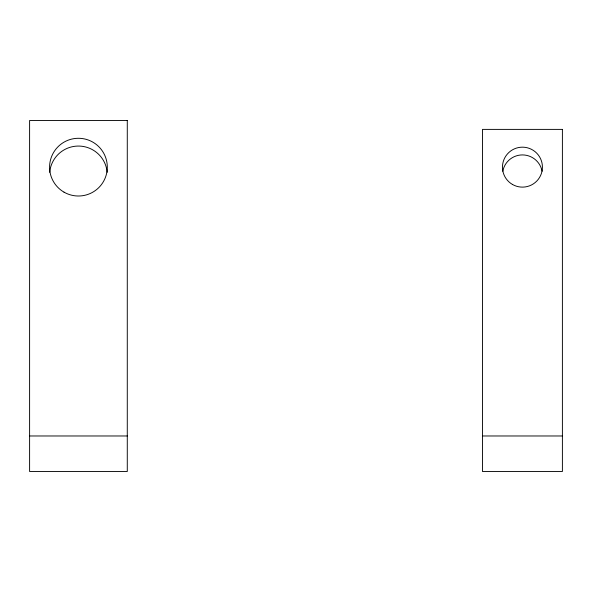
<?xml version="1.0" encoding="UTF-8"?>
<svg xmlns="http://www.w3.org/2000/svg" width="592" height="592" viewBox="0 0 592 592"><rect width="100%" height="100%" fill="white"/><g stroke="black" fill="none" stroke-linecap="round" stroke-linejoin="round"><path stroke-width="0.89" d="M29.6 435.978L127.28 435.978M482.48 435.978L562.4 435.978M49.698 172.309A28.86 28.86 0 0 1 107.182 172.309M502.793 171.266A19.98 19.98 0 0 1 542.087 171.266M127.28 120.502L29.6 120.502L29.6 471.498L127.28 471.498L127.28 120.502M562.4 129.389L482.48 129.389L482.48 471.498L562.4 471.498L562.4 129.389M64.01 192.148A28.867 28.867 0 0 0 107.307 167.151A28.867 28.867 0 0 0 64.01 142.154A28.867 28.867 0 0 0 64.01 192.148M512.45 184.452A19.987 19.987 0 0 0 542.427 167.151A19.987 19.987 0 0 0 512.45 149.843A19.987 19.987 0 0 0 512.45 184.452"/></g></svg>
